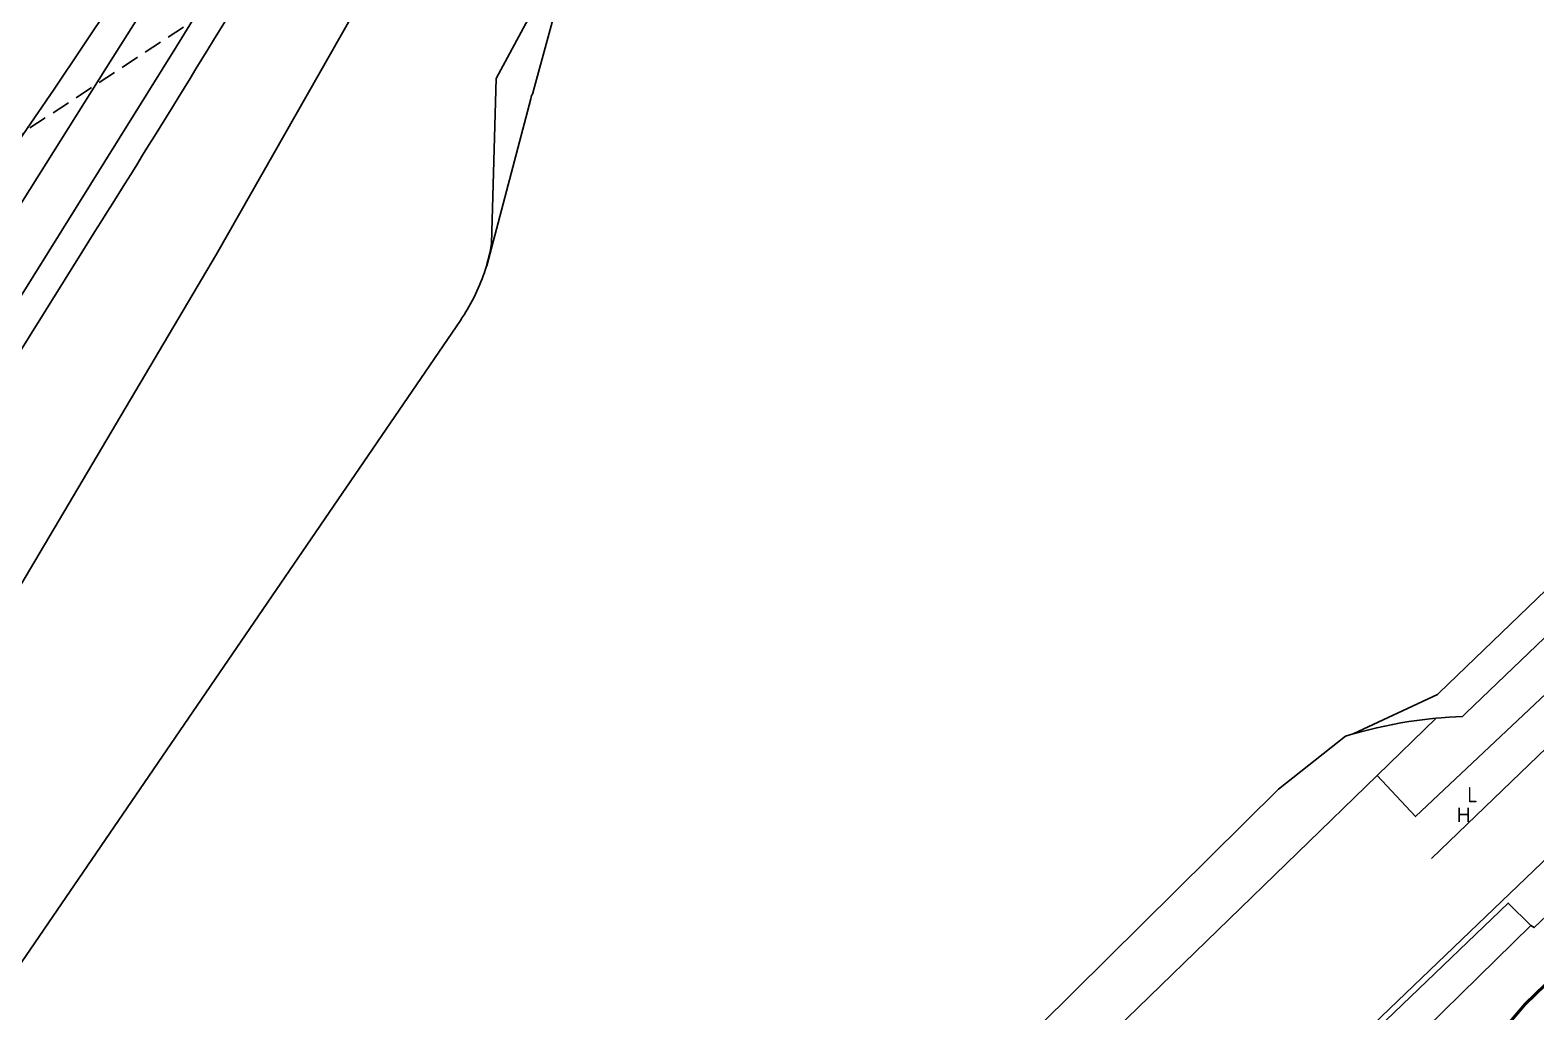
# Model space of a CAD drawing. Header units: millimetres. Extents: x 833576263 to 1668046980, y 817519639 to 1636103653.
# Drawn here: x 834247377 to 834351497, y 818141774 to 818209668 of the extents above; entities that cross this region are included whole.
import ezdxf
from ezdxf.enums import TextEntityAlignment as Align

# ---------------------------------------------------------------- set-up
doc = ezdxf.new("R2010")
doc.units = ezdxf.units.MM
doc.header["$LTSCALE"] = 100
doc.header["$MEASUREMENT"] = 0
doc.linetypes.add('R_site$0$B1_RELVC', pattern=[0])
doc.linetypes.add('R_site$0$HIDDENX2', pattern=[19.05, 12.7, -6.35])
doc.layers.get('Defpoints').update_dxf_attribs({"color": 170})
doc.layers.add('R_ROAD MARK$0$RDA8301', color=1, linetype='Continuous', lineweight=18)
for name, color, linetype in [('R_site$0$AUDIT_I_160808180252-21', 7, 'Continuous'), ('R_site$0$AUDIT_I_160808180252-23', 7, 'Continuous'), ('R_site$0$AUDIT_I_160808180252-25', 7, 'Continuous'), ('R_site$0$AUDIT_I_160808180252-26', 7, 'Continuous'), ('R_site$0$AUDIT_I_160808180252-31', 7, 'Continuous'), ('R_site$0$AUDIT_I_160808180252-32', 7, 'Continuous'), ('R_site$0$G-SITE(Drainage Reserve)', 7, 'R_site$0$HIDDENX2'), ('X-REF', 7, 'Continuous')]:
    doc.layers.add(name, color=color, linetype=linetype)
doc.styles.add('R_site$0$HK_ENG_11', font='')
doc.styles.add('R_site$0$StyleLISmarker', font='')
doc.styles.get('R_site$0$HK_ENG_11').set_extended_font_data('HK_ENG_11')
doc.styles.get('R_site$0$StyleLISmarker').set_extended_font_data('LISmarker')
doc.linetypes.add('R_site$0$B1_BDYF', pattern='A,2.5,-0.5,[130,ltypeshp.shx,S=0.5,R=0,X=0,Y=0],-0.5', length=3.5)

# ---------------------------------------------------------------- blocks, each defined once
blk = doc.blocks.new('R_site$0$UP_LPO')
at = {"color": 255, "linetype": 'Continuous', "lineweight": 0, "style": 'R_site$0$StyleLISmarker'}
blk.add_text('H', height=1, dxfattribs=at).set_placement((-0.25, 0.7), align=Align.TOP_LEFT)
blk = doc.blocks.new('R_site')
at = {"layer": 'Defpoints'}
blk.add_lwpolyline([(834162980, 818056875), (834257497, 818208526), (834261132, 818214492)], dxfattribs=at)
at = {"layer": 'R_site$0$AUDIT_I_160808180252-21', "linetype": 'R_site$0$B1_BDYF', "lineweight": 30, "flags": 128}
blk.add_lwpolyline([(834218386, 818151827), (834230024, 818171089), (834252657, 818207078), (834264649, 818226059), (834270991, 818237552), (834277172, 818250396), (834285958, 818270401), (834288851, 818277463, -0.3208809), (834306347, 818287928), (834315235, 818286339, 0.175204), (834322056, 818288945), (834328546, 818297512), (834336624, 818309831), (834340389, 818315218)], format="xyb", dxfattribs=at)
at = {"layer": 'R_site$0$AUDIT_I_160808180252-21', "linetype": 'Continuous', "lineweight": 50, "flags": 128}
blk.add_lwpolyline([(834348646, 818139808), (834350763, 818142309), (834402213, 818192052)], dxfattribs=at)
at = {"layer": 'R_site$0$AUDIT_I_160808180252-23', "linetype": 'R_site$0$B1_RELVC', "lineweight": 30, "flags": 128}
for points in [[(834172634, 818037962), (834172710, 818038056), (834177644, 818044138), (834277128, 818189591), (834277258, 818189783), (834277385, 818189978), (834277508, 818190175), (834277628, 818190374), (834277744, 818190575), (834277857, 818190778), (834277966, 818190983), (834278072, 818191189), (834278174, 818191398), (834278273, 818191609), (834278367, 818191821), (834278458, 818192034), (834278546, 818192250), (834278629, 818192467), (834278709, 818192685), (834278785, 818192904), (834278857, 818193125), (834278925, 818193347), (834278989, 818193570), (834279049, 818193795), (834279106, 818194020), (834279158, 818194246), (834279207, 818194474), (834279288, 818194906), (834279611, 818206322), (834284492, 818215410)], [(834344611, 818162085), (834344377, 818162063), (834343818, 818162000), (834343261, 818161928), (834342704, 818161845), (834342149, 818161753), (834341596, 818161652), (834341045, 818161541), (834340496, 818161420), (834339949, 818161289), (834339404, 818161149), (834338862, 818161000), (834338322, 818160841), (834333692, 818157170), (834194515, 818019359)], [(834346645, 818162442), (834346417, 818162209), (834345498, 818162159), (834344937, 818162116), (834344611, 818162085)]]:
    blk.add_lwpolyline(points, dxfattribs=at)
at = {"layer": 'R_site$0$AUDIT_I_160808180252-25', "linetype": 'Continuous', "lineweight": 30, "flags": 128}
for points in [[(834346645, 818162442), (834356420, 818171788)], [(834340520, 818158115), (834343167, 818155275), (834356523, 818167838), (834358238, 818169724)], [(834363715, 818159269), (834351378, 818147603), (834351139, 818147740)], [(834351139, 818147740), (834349583, 818149293), (834338893, 818139025), (834338778, 818138960), (834338696, 818138912), (834340248, 818137059), (834351139, 818147740)]]:
    blk.add_lwpolyline(points, dxfattribs=at)
at = {"layer": 'R_site$0$AUDIT_I_160808180252-26', "linetype": 'Continuous', "lineweight": 30, "flags": 128}
for points in [[(834337523, 818302443), (834332221, 818294378), (834325467, 818284077, -0.428403), (834311834, 818282693, 0.3999656), (834292074, 818275734), (834287390, 818263549), (834281758, 818250115, -0.0288633), (834264099, 818215653, -0.0059616), (834251016, 818194412), (834238332, 818174065), (834230531, 818161587), (834225065, 818152865, -0.2846326), (834218670, 818151411), (834218386, 818151827)], [(834276053, 818221827, -0.8418562), (834285426, 818217420), (834282110, 818205247)]]:
    blk.add_lwpolyline(points, format="xyb", dxfattribs=at)
for points in [[(834298155, 818296105), (834290538, 818282399), (834287138, 818275881), (834281031, 818263276), (834275527, 818252308), (834267084, 818235269), (834260308, 818223355), (834254914, 818214392), (834249050, 818205591), (834238130, 818189735), (834229594, 818177261), (834213770, 818154164), (834218386, 818151827)], [(834275935, 818221749), (834260256, 818194176), (834240105, 818160136)], [(834344287, 818152390), (834390247, 818196611)], [(834381165, 818198839), (834344818, 818163839), (834344694, 818163720), (834338862, 818161000)], [(834278967, 818193356), (834282003, 818204909), (834282050, 818205135), (834282110, 818205247)], [(834340271, 818140924), (834394605, 818192993)], [(834307465, 818126034), (834340520, 818158115), (834344611, 818162085)]]:
    blk.add_lwpolyline(points, dxfattribs=at)
at = {"layer": 'R_site$0$G-SITE(Drainage Reserve)', "flags": 128}
blk.add_lwpolyline([(834003920, 818269773), (834081350, 818269773), (834094910, 818260163), (834173830, 818261693), (834173830, 818252853), (834181490, 818247573), (834179910, 818204293), (834201880, 818204443), (834209540, 818208323), (834205500, 818215713), (834213520, 818221093), (834218120, 818213963), (834255800, 818237253), (834350300, 818367183), (834357820, 818365573), (834364350, 818361093), (834260615, 818211611), (834220530, 818185263), (834214470, 818191963), (834193800, 818192683), (834187200, 818186173), (834095560, 818187983), (834094070, 818191873), (834087080, 818192733), (834086380, 818204093), (834087270, 818204143), (834088020, 818222353), (834084380, 818222903), (834084270, 818232513), (834087460, 818232513), (834086750, 818241963), (834003170, 818243163), (834003920, 818269773)], dxfattribs=at)
at = {"layer": 'R_site$0$AUDIT_I_160808180252-31', "color": 7, "linetype": 'Continuous', "lineweight": 30, "xscale": 1000, "yscale": 1000, "zscale": 1000}
blk.add_blockref('R_site$0$UP_LPO', (834346272, 818155201), dxfattribs=at)
at = {"layer": 'R_site$0$AUDIT_I_160808180252-32', "color": 7, "style": 'R_site$0$HK_ENG_11', "width": 1.1}
blk.add_text('L', height=1053, dxfattribs=at).set_placement((834346764, 818156272))
blk = doc.blocks.new('R_ROAD MARK')
at = {"layer": 'R_ROAD MARK$0$RDA8301', "flags": 128}
blk.add_lwpolyline([(834254914, 818214392), (834249050, 818205591), (834238130, 818189735)], dxfattribs=at)

msp = doc.modelspace()

# ---------------------------------------------------------------- block references
at = {"layer": 'X-REF'}
msp.add_blockref('R_site', (0, 0), dxfattribs=at)

# ---------------------------------------------------------------- next in the draw order: block references
msp.add_blockref('R_ROAD MARK', (0, 0), dxfattribs=at)

doc.saveas('drawing.dxf')
